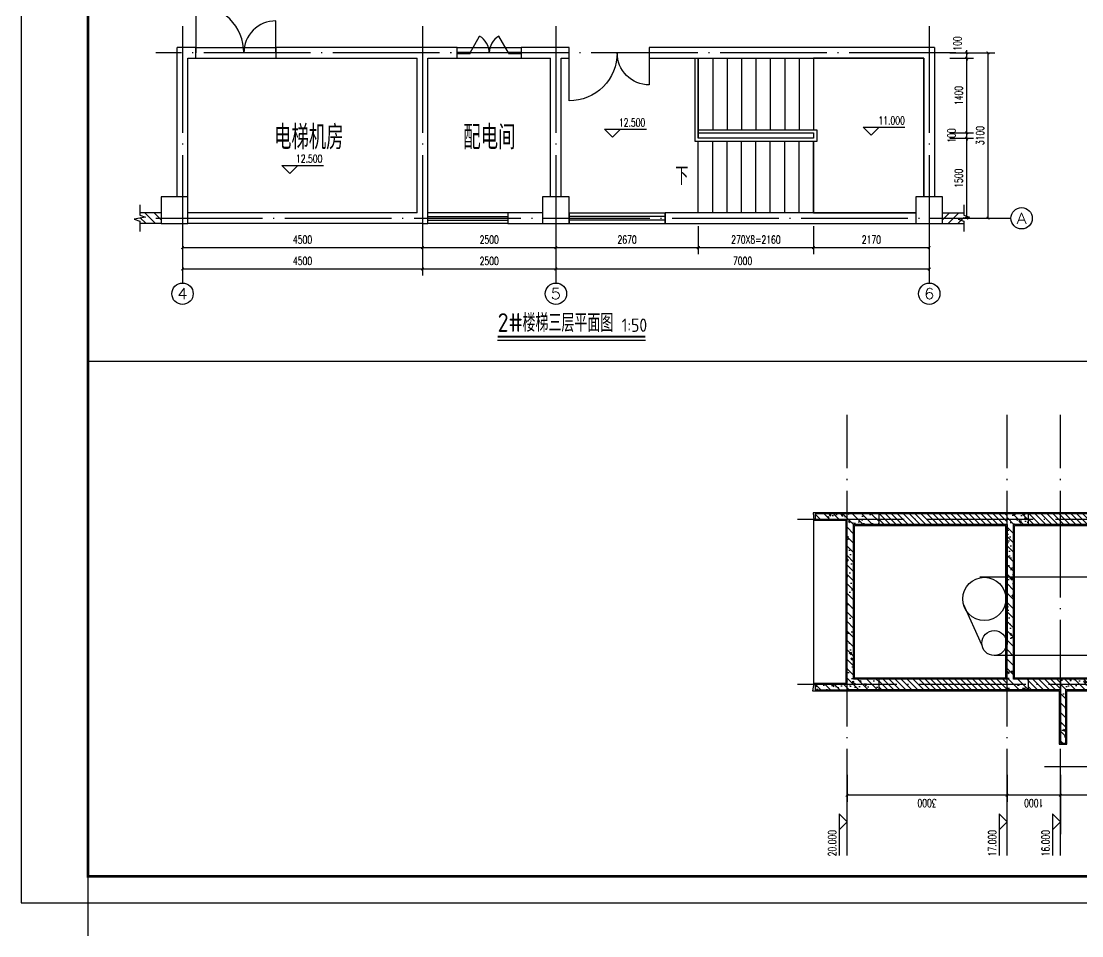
# Model space of a CAD drawing. Extents: x -4747 to 1060961, y -766984 to 396631.
# Drawn here: x 421921 to 441804, y -417530 to -400385 of the extents above; entities that cross this region are included whole.
import ezdxf
from ezdxf.enums import TextEntityAlignment as Align

# ---------------------------------------------------------------- set-up
doc = ezdxf.new("R2010")
doc.units = 0
doc.header["$LTSCALE"] = 1000
doc.header["$MEASUREMENT"] = 0
doc.linetypes.add('DOTE', pattern=[2.42, 2, -0.2, 0.02, -0.2])
doc.layers.get('0').update_dxf_attribs({"linetype": 'CONTINUOUS'})
doc.layers.get('DEFPOINTS').update_dxf_attribs({"linetype": 'CONTINUOUS'})
for name, color, linetype in [('AXIS', 3, 'CONTINUOUS'), ('AXIS_TEXT', 7, 'CONTINUOUS'), ('COLUMN', 9, 'CONTINUOUS'), ('DIM_ELEV', 3, 'CONTINUOUS'), ('DIM_SYMB', 3, 'CONTINUOUS'), ('DOTE', 1, 'DOTE'), ('PUB_DIM', 3, 'CONTINUOUS'), ('PUB_HATCH', 8, 'CONTINUOUS'), ('PUB_TEXT', 7, 'CONTINUOUS'), ('PUB_TITLE', 4, 'CONTINUOUS'), ('STAIR', 2, 'CONTINUOUS'), ('WALL', 6, 'CONTINUOUS'), ('WINDOW', 4, 'CONTINUOUS'), ('剖面填充', 147, 'CONTINUOUS'), ('详图线条', 9, 'CONTINUOUS')]:
    doc.layers.add(name, color=color, linetype=linetype)
doc.styles.add('_TCH_AXIS', font='COMPLEX', dxfattribs={"bigfont": 'GBCBIG'})
doc.styles.add('_TCH_DIM', font='SIMPLEX', dxfattribs={"bigfont": 'GBCBIG'})
doc.styles.add('DIM_FONT', font='SIMPLEX', dxfattribs={"width": 0.7, "bigfont": 'GBCBIG'})
doc.styles.get("Standard").update_dxf_attribs({"font": 'gbenor.shx', "bigfont": 'gbcbig.shx'})
doc.dimstyles.new('DIMN50', dxfattribs={"dimscale": 0.5, "dimtxt": 300, "dimasz": 100, "dimexe": 250, "dimexo": 300, "dimgap": 150, "dimtad": 1, "dimdec": 0, "dimzin": 0, "dimtxsty": 'DIM_FONT', "dimblk": 'ARCHTICK', "dimcen": 0.09, "dimclrt": 7, "dimazin": 3, "dimtfac": 1, "dimtdec": 0, "dimtix": 1, "dimtmove": 0, "dimatfit": 3, "dimtolj": 1, "dimtzin": 0})
pattern_1 = [(45, (-631418.5, 630991.78), (-88.388348, 88.388348), []), (50, (-631418.5, 630991.78), (358.63009, -31.37607), [37.5, -412.5]), (355, (-631418.5, 630991.78), (-69.37567, 376.09607), [30, -330]), (100.4514, (-631388.6, 630989.16), (289.25469, 344.71977), [31.8701, -350.57106]), (46.1842, (-631418.5, 631091.8), (533.62052, -82.7595), [56.25, -618.75]), (96.6356, (-631374.03, 631084.9), (467.33135, 487.05894), [47.80514, -525.8565]), (351.1842, (-631418.5, 631091.8), (467.33097, 487.0593), [45, -495]), (21, (-631368.5, 631066.78), (298.45353, -201.30945), [37.5, -412.5]), (326, (-631368.5, 631066.78), (121.65767, 362.57502), [30, -330]), (71.4514, (-631343.63, 631050), (420.11131, 161.26525), [31.8701, -350.57106]), (37.5, (-631418.5, 630991.78), (6.079928, 166.446927), [0, -326, 0, -335, 0, -331.25]), (7.5, (-631418.5, 630991.78), (131.53477, 197.205856), [0, -191, 0, -318.5, 0, -126.25]), (327.5, (-631530, 630991.78), (266.911218, -11.277436), [0, -125, 0, -390, 0, -517.5]), (317.5, (-631580, 630991.78), (291.593085, 50.05249), [0, -162.5, 0, -259, 0, -367.5])]
pattern_2 = [(45, (-631418.5, 630991.78), (-56.126601, 56.126601), [])]

# ---------------------------------------------------------------- blocks, each defined once
blk = doc.blocks.new('_ARCHTICK')
at = {"color": 0, "linetype": 'BYBLOCK', "const_width": 0.4}
blk.add_lwpolyline([(-0.5, -0.5), (0.5, 0.5)], dxfattribs=at)
blk = doc.blocks.new('*D1646')
at = {"layer": 'DEFPOINTS', "color": 0}
for p in [(1149, 19976), (1676, 19976), (1676, 16476)]:
    blk.add_point(p, dxfattribs=at)
at = {"layer": 'PUB_DIM', "color": 0}
for p, q in [((1526, 19976), (1024, 19976)), ((1149, 16476), (1149, 19976)), ((1526, 16476), (1024, 16476))]:
    blk.add_line(p, q, dxfattribs=at)
at = {"layer": 'PUB_DIM', "color": 0, "xscale": 50, "yscale": 50, "zscale": 50}
for p, rotation in [((1149, 19976), 90), ((1149, 16476), 270)]:
    blk.add_blockref('_ARCHTICK', p, dxfattribs=dict(at, rotation=rotation))
at = {"layer": 'PUB_DIM', "color": 7, "insert": (999, 18226), "char_height": 150, "attachment_point": 5, "rotation": 90, "style": 'DIM_FONT'}
blk.add_mtext('\\A1;3500', dxfattribs=at)
blk = doc.blocks.new('*D1647')
at = {"layer": 'DEFPOINTS', "color": 0}
for p in [(1149, 20976), (1676, 20976), (1676, 19976)]:
    blk.add_point(p, dxfattribs=at)
at = {"layer": 'PUB_DIM', "color": 0}
for p, q in [((1526, 20976), (1024, 20976)), ((1149, 19976), (1149, 20976)), ((1526, 19976), (1024, 19976))]:
    blk.add_line(p, q, dxfattribs=at)
at = {"layer": 'PUB_DIM', "color": 0, "xscale": 50, "yscale": 50, "zscale": 50}
for p, rotation in [((1149, 20976), 90), ((1149, 19976), 270)]:
    blk.add_blockref('_ARCHTICK', p, dxfattribs=dict(at, rotation=rotation))
at = {"layer": 'PUB_DIM', "color": 7, "insert": (999, 20476), "char_height": 150, "attachment_point": 5, "rotation": 90, "style": 'DIM_FONT'}
blk.add_mtext('\\A1;1000', dxfattribs=at)
blk = doc.blocks.new('*D1648')
at = {"layer": 'DEFPOINTS', "color": 0}
for p in [(1149, 23976), (1676, 23976), (1676, 20976)]:
    blk.add_point(p, dxfattribs=at)
at = {"layer": 'PUB_DIM', "color": 0}
for p, q in [((1526, 23976), (1024, 23976)), ((1149, 20976), (1149, 23976)), ((1526, 20976), (1024, 20976))]:
    blk.add_line(p, q, dxfattribs=at)
at = {"layer": 'PUB_DIM', "color": 0, "xscale": 50, "yscale": 50, "zscale": 50}
for p, rotation in [((1149, 23976), 90), ((1149, 20976), 270)]:
    blk.add_blockref('_ARCHTICK', p, dxfattribs=dict(at, rotation=rotation))
at = {"layer": 'PUB_DIM', "color": 7, "insert": (999, 22476), "char_height": 150, "attachment_point": 5, "rotation": 90, "style": 'DIM_FONT'}
blk.add_mtext('\\A1;3000', dxfattribs=at)
blk = doc.blocks.new('*D484')
at = {"layer": 'DEFPOINTS', "color": 0}
for p in [(439183, -400979), (439647, -400979), (439183, -401079)]:
    blk.add_point(p, dxfattribs=at)
at = {"layer": 'PUB_DIM', "color": 0}
for p, q in [((439333, -400979), (439772, -400979)), ((439647, -400979), (439647, -400929)), ((439647, -401079), (439647, -400979)), ((439333, -401079), (439772, -401079)), ((439647, -401079), (439647, -401129))]:
    blk.add_line(p, q, dxfattribs=at)
at = {"layer": 'PUB_DIM', "color": 0, "xscale": 50, "yscale": 50, "zscale": 50}
for p, rotation in [((439647, -400979), 270), ((439647, -401079), 90)]:
    blk.add_blockref('_ARCHTICK', p, dxfattribs=dict(at, rotation=rotation))
at = {"layer": 'PUB_DIM', "color": 7, "insert": (439474, -400804), "char_height": 150, "attachment_point": 5, "rotation": 90, "style": 'DIM_FONT'}
blk.add_mtext('\\A1;100', dxfattribs=at)
blk = doc.blocks.new('*D485')
at = {"layer": 'DEFPOINTS', "color": 0}
for p in [(439183, -401079), (439647, -401079), (439183, -402479)]:
    blk.add_point(p, dxfattribs=at)
at = {"layer": 'PUB_DIM', "color": 0}
for p, q in [((439333, -401079), (439772, -401079)), ((439647, -402479), (439647, -401079)), ((439333, -402479), (439772, -402479))]:
    blk.add_line(p, q, dxfattribs=at)
at = {"layer": 'PUB_DIM', "color": 0, "xscale": 50, "yscale": 50, "zscale": 50}
for p, rotation in [((439647, -401079), 90), ((439647, -402479), 270)]:
    blk.add_blockref('_ARCHTICK', p, dxfattribs=dict(at, rotation=rotation))
at = {"layer": 'PUB_DIM', "color": 7, "insert": (439497, -401779), "char_height": 150, "attachment_point": 5, "rotation": 90, "style": 'DIM_FONT'}
blk.add_mtext('\\A1;1400', dxfattribs=at)
blk = doc.blocks.new('*D486')
at = {"layer": 'DEFPOINTS', "color": 0}
for p in [(439183, -402479), (439183, -402579), (439647, -402479)]:
    blk.add_point(p, dxfattribs=at)
at = {"layer": 'PUB_DIM', "color": 0}
for p, q in [((439647, -402479), (439647, -402429)), ((439333, -402479), (439772, -402479)), ((439333, -402579), (439772, -402579)), ((439647, -402579), (439647, -402479)), ((439647, -402579), (439647, -402629))]:
    blk.add_line(p, q, dxfattribs=at)
at = {"layer": 'PUB_DIM', "color": 0, "xscale": 50, "yscale": 50, "zscale": 50}
for p, rotation in [((439647, -402479), 270), ((439647, -402579), 90)]:
    blk.add_blockref('_ARCHTICK', p, dxfattribs=dict(at, rotation=rotation))
at = {"layer": 'PUB_DIM', "color": 7, "insert": (439363, -402529), "char_height": 150, "attachment_point": 5, "rotation": 90, "style": 'DIM_FONT'}
blk.add_mtext('\\A1;100', dxfattribs=at)
blk = doc.blocks.new('*D487')
at = {"layer": 'DEFPOINTS', "color": 0}
for p in [(439183, -402579), (439647, -402579), (439183, -404079)]:
    blk.add_point(p, dxfattribs=at)
at = {"layer": 'PUB_DIM', "color": 0}
for p, q in [((439333, -402579), (439772, -402579)), ((439647, -404079), (439647, -402579)), ((439333, -404079), (439772, -404079))]:
    blk.add_line(p, q, dxfattribs=at)
at = {"layer": 'PUB_DIM', "color": 0, "xscale": 50, "yscale": 50, "zscale": 50}
for p, rotation in [((439647, -402579), 90), ((439647, -404079), 270)]:
    blk.add_blockref('_ARCHTICK', p, dxfattribs=dict(at, rotation=rotation))
at = {"layer": 'PUB_DIM', "color": 7, "insert": (439497, -403329), "char_height": 150, "attachment_point": 5, "rotation": 90, "style": 'DIM_FONT'}
blk.add_mtext('\\A1;1500', dxfattribs=at)
blk = doc.blocks.new('*D488')
at = {"layer": 'DEFPOINTS', "color": 0}
for p in [(439183, -400979), (440047, -400979), (439183, -404079)]:
    blk.add_point(p, dxfattribs=at)
at = {"layer": 'PUB_DIM', "color": 0}
for p, q in [((439333, -400979), (440172, -400979)), ((440047, -404079), (440047, -400979)), ((439333, -404079), (440172, -404079))]:
    blk.add_line(p, q, dxfattribs=at)
at = {"layer": 'PUB_DIM', "color": 0, "xscale": 50, "yscale": 50, "zscale": 50}
for p, rotation in [((440047, -400979), 90), ((440047, -404079), 270)]:
    blk.add_blockref('_ARCHTICK', p, dxfattribs=dict(at, rotation=rotation))
at = {"layer": 'PUB_DIM', "color": 7, "insert": (439897, -402529), "char_height": 150, "attachment_point": 5, "rotation": 90, "style": 'DIM_FONT'}
blk.add_mtext('\\A1;3100', dxfattribs=at)
blk = doc.blocks.new('*D489')
at = {"layer": 'DEFPOINTS', "color": 0}
for p in [(424945, -404479), (429445, -404479), (429445, -405030)]:
    blk.add_point(p, dxfattribs=at)
at = {"layer": 'PUB_DIM', "color": 0}
for p, q in [((424945, -404629), (424945, -405155)), ((429445, -404629), (429445, -405155)), ((424945, -405030), (429445, -405030))]:
    blk.add_line(p, q, dxfattribs=at)
at = {"layer": 'PUB_DIM', "color": 0, "xscale": 50, "yscale": 50, "zscale": 50, "rotation": 180}
blk.add_blockref('_ARCHTICK', (424945, -405030), dxfattribs=at)
at = {"layer": 'PUB_DIM', "color": 0, "xscale": 50, "yscale": 50, "zscale": 50}
blk.add_blockref('_ARCHTICK', (429445, -405030), dxfattribs=at)
at = {"layer": 'PUB_DIM', "color": 7, "insert": (427195, -404880), "char_height": 150, "attachment_point": 5, "style": 'DIM_FONT'}
blk.add_mtext('\\A1;4500', dxfattribs=at)
blk = doc.blocks.new('*D490')
at = {"layer": 'DEFPOINTS', "color": 0}
for p in [(429445, -404479), (431945, -404479), (431945, -405030)]:
    blk.add_point(p, dxfattribs=at)
at = {"layer": 'PUB_DIM', "color": 0}
for p, q in [((429445, -404629), (429445, -405155)), ((431945, -404629), (431945, -405155)), ((429445, -405030), (431945, -405030))]:
    blk.add_line(p, q, dxfattribs=at)
at = {"layer": 'PUB_DIM', "color": 0, "xscale": 50, "yscale": 50, "zscale": 50, "rotation": 180}
blk.add_blockref('_ARCHTICK', (429445, -405030), dxfattribs=at)
at = {"layer": 'PUB_DIM', "color": 0, "xscale": 50, "yscale": 50, "zscale": 50}
blk.add_blockref('_ARCHTICK', (431945, -405030), dxfattribs=at)
at = {"layer": 'PUB_DIM', "color": 7, "insert": (430695, -404880), "char_height": 150, "attachment_point": 5, "style": 'DIM_FONT'}
blk.add_mtext('\\A1;2500', dxfattribs=at)
blk = doc.blocks.new('*D491')
at = {"layer": 'DEFPOINTS', "color": 0}
for p in [(431945, -404479), (438945, -404479), (438945, -405030)]:
    blk.add_point(p, dxfattribs=at)
at = {"layer": 'PUB_DIM', "color": 0}
for p, q in [((431945, -404629), (431945, -405155)), ((438945, -404629), (438945, -405155)), ((431945, -405030), (438945, -405030))]:
    blk.add_line(p, q, dxfattribs=at)
at = {"layer": 'PUB_DIM', "color": 0, "xscale": 50, "yscale": 50, "zscale": 50, "rotation": 180}
blk.add_blockref('_ARCHTICK', (431945, -405030), dxfattribs=at)
at = {"layer": 'PUB_DIM', "color": 0, "xscale": 50, "yscale": 50, "zscale": 50}
blk.add_blockref('_ARCHTICK', (438945, -405030), dxfattribs=at)
at = {"layer": 'PUB_DIM', "color": 7, "insert": (435445, -404880), "char_height": 150, "attachment_point": 5, "style": 'DIM_FONT'}
blk.add_mtext('\\A1;7000', dxfattribs=at)
blk = doc.blocks.new('*D492')
at = {"layer": 'DEFPOINTS', "color": 0}
for p in [(424945, -404079), (429445, -404079), (429445, -404630)]:
    blk.add_point(p, dxfattribs=at)
at = {"layer": 'PUB_DIM', "color": 0}
for p, q in [((424945, -404229), (424945, -404755)), ((429445, -404229), (429445, -404755)), ((424945, -404630), (429445, -404630))]:
    blk.add_line(p, q, dxfattribs=at)
at = {"layer": 'PUB_DIM', "color": 0, "xscale": 50, "yscale": 50, "zscale": 50, "rotation": 180}
blk.add_blockref('_ARCHTICK', (424945, -404630), dxfattribs=at)
at = {"layer": 'PUB_DIM', "color": 0, "xscale": 50, "yscale": 50, "zscale": 50}
blk.add_blockref('_ARCHTICK', (429445, -404630), dxfattribs=at)
at = {"layer": 'PUB_DIM', "color": 7, "insert": (427195, -404480), "char_height": 150, "attachment_point": 5, "style": 'DIM_FONT'}
blk.add_mtext('\\A1;4500', dxfattribs=at)
blk = doc.blocks.new('*D493')
at = {"layer": 'DEFPOINTS', "color": 0}
for p in [(429445, -404079), (431945, -404079), (431945, -404630)]:
    blk.add_point(p, dxfattribs=at)
at = {"layer": 'PUB_DIM', "color": 0}
for p, q in [((429445, -404229), (429445, -404755)), ((431945, -404229), (431945, -404755)), ((429445, -404630), (431945, -404630))]:
    blk.add_line(p, q, dxfattribs=at)
at = {"layer": 'PUB_DIM', "color": 0, "xscale": 50, "yscale": 50, "zscale": 50, "rotation": 180}
blk.add_blockref('_ARCHTICK', (429445, -404630), dxfattribs=at)
at = {"layer": 'PUB_DIM', "color": 0, "xscale": 50, "yscale": 50, "zscale": 50}
blk.add_blockref('_ARCHTICK', (431945, -404630), dxfattribs=at)
at = {"layer": 'PUB_DIM', "color": 7, "insert": (430695, -404480), "char_height": 150, "attachment_point": 5, "style": 'DIM_FONT'}
blk.add_mtext('\\A1;2500', dxfattribs=at)
blk = doc.blocks.new('*D494')
at = {"layer": 'DEFPOINTS', "color": 0}
for p in [(431945, -404079), (434615, -404079), (434615, -404630)]:
    blk.add_point(p, dxfattribs=at)
at = {"layer": 'PUB_DIM', "color": 0}
for p, q in [((431945, -404229), (431945, -404755)), ((434615, -404229), (434615, -404755)), ((431945, -404630), (434615, -404630))]:
    blk.add_line(p, q, dxfattribs=at)
at = {"layer": 'PUB_DIM', "color": 0, "xscale": 50, "yscale": 50, "zscale": 50, "rotation": 180}
blk.add_blockref('_ARCHTICK', (431945, -404630), dxfattribs=at)
at = {"layer": 'PUB_DIM', "color": 0, "xscale": 50, "yscale": 50, "zscale": 50}
blk.add_blockref('_ARCHTICK', (434615, -404630), dxfattribs=at)
at = {"layer": 'PUB_DIM', "color": 7, "insert": (433280, -404480), "char_height": 150, "attachment_point": 5, "style": 'DIM_FONT'}
blk.add_mtext('\\A1;2670', dxfattribs=at)
blk = doc.blocks.new('*D495')
at = {"layer": 'DEFPOINTS', "color": 0}
for p in [(434615, -404079), (436775, -404079), (436775, -404630)]:
    blk.add_point(p, dxfattribs=at)
at = {"layer": 'PUB_DIM', "color": 0}
for p, q in [((434615, -404229), (434615, -404755)), ((436775, -404229), (436775, -404755)), ((434615, -404630), (436775, -404630))]:
    blk.add_line(p, q, dxfattribs=at)
at = {"layer": 'PUB_DIM', "color": 0, "xscale": 50, "yscale": 50, "zscale": 50, "rotation": 180}
blk.add_blockref('_ARCHTICK', (434615, -404630), dxfattribs=at)
at = {"layer": 'PUB_DIM', "color": 0, "xscale": 50, "yscale": 50, "zscale": 50}
blk.add_blockref('_ARCHTICK', (436775, -404630), dxfattribs=at)
at = {"layer": 'PUB_DIM', "color": 7, "insert": (435695, -404480), "char_height": 150, "attachment_point": 5, "style": 'DIM_FONT'}
blk.add_mtext('\\A1;270X8=2160', dxfattribs=at)
blk = doc.blocks.new('*D496')
at = {"layer": 'DEFPOINTS', "color": 0}
for p in [(436775, -404079), (438945, -404079), (438945, -404630)]:
    blk.add_point(p, dxfattribs=at)
at = {"layer": 'PUB_DIM', "color": 0}
for p, q in [((436775, -404229), (436775, -404755)), ((438945, -404229), (438945, -404755)), ((436775, -404630), (438945, -404630))]:
    blk.add_line(p, q, dxfattribs=at)
at = {"layer": 'PUB_DIM', "color": 0, "xscale": 50, "yscale": 50, "zscale": 50, "rotation": 180}
blk.add_blockref('_ARCHTICK', (436775, -404630), dxfattribs=at)
at = {"layer": 'PUB_DIM', "color": 0, "xscale": 50, "yscale": 50, "zscale": 50}
blk.add_blockref('_ARCHTICK', (438945, -404630), dxfattribs=at)
at = {"layer": 'PUB_DIM', "color": 7, "insert": (437860, -404480), "char_height": 150, "attachment_point": 5, "style": 'DIM_FONT'}
blk.add_mtext('\\A1;2170', dxfattribs=at)
blk = doc.blocks.new('$WINLIB2D$00000001')
at = {"color": 0}
for points in [[(-0.5, 0.5), (-0.5, -0.5)], [(-0.5, 0.5), (0.5, 0.5)], [(0.5, -0.5), (0.5, 0.5)], [(0.5, 0.167), (-0.5, 0.167)], [(0.5, -0.167), (-0.5, -0.167)], [(-0.5, -0.5), (0.5, -0.5)]]:
    blk.add_lwpolyline(points, dxfattribs=at)
blk = doc.blocks.new('$DORLIB2D$00000018')
for p, q in [((-0.299, 0.002), (-0.15, 0.26)), ((0.299, 0.002), (0.15, 0.26)), ((-0.5, 0.011), (-0.299, 0.011)), ((-0.299, 0.011), (-0.299, -0.011)), ((0.299, 0.011), (0.5, 0.011)), ((0.299, 0.011), (0.299, -0.011)), ((-0.5, -0.011), (-0.299, -0.011)), ((0.299, -0.011), (0.5, -0.011))]:
    blk.add_line(p, q)
for centre, start, end in [((-0.3, 0), 0, 60), ((0.3, 0), 120, 180)]:
    blk.add_arc(centre, 0.3, start, end)
blk = doc.blocks.new('A$C12296CA2')
at = {"layer": '剖面填充'}
h = blk.add_hatch(dxfattribs=at)
h.set_pattern_fill('钢筋混凝土', color=256, scale=50, style=0)
h.set_pattern_definition(pattern_1)
h.paths.add_polyline_path([(6420.7, 23976.3), (6420.7, 24576.3), (6320.7, 24576.3), (6320.7, 23976.3), (3220.7, 23976.3), (3220.7, 24576.3), (3120.7, 24576.3), (3120.7, 23976.3), (3120.7, 23376.3), (3320.7, 23376.3), (3320.7, 23856.3), (6220.7, 23856.3), (6220.7, 23376.3), (6420.7, 23376.3)])
h = blk.add_hatch(dxfattribs=at)
h.set_pattern_fill('ANSI31', color=256, scale=50, style=0)
h.set_pattern_definition(pattern_2)
h.paths.add_polyline_path([(6420.7, 23376.3), (6220.7, 23376.3), (6220.7, 20976.3), (6420.7, 20976.3)])
h.paths.add_polyline_path([(3320.7, 23376.3), (3120.7, 23376.3), (3120.7, 20976.3), (3320.7, 20976.3)])
h = blk.add_hatch(dxfattribs=at)
h.set_pattern_fill('钢筋混凝土', color=256, scale=50, style=0)
h.set_pattern_definition(pattern_1)
h.paths.add_polyline_path([(6420.7, 20976.3), (5231.3, 20976.3), (5231.3, 20856.3), (6220.7, 20856.3), (6220.7, 20576.3), (6420.7, 20576.3)])
h.paths.add_polyline_path([(5231.3, 20976.3), (3765.6, 20976.3), (3765.6, 20856.3), (5231.3, 20856.3)])
h.paths.add_polyline_path([(3320.7, 20856.3), (3765.6, 20856.3), (3765.6, 20976.3), (3120.7, 20976.3), (3120.7, 20576.3), (3320.7, 20576.3)])
h = blk.add_hatch(dxfattribs=at)
h.set_pattern_fill('ANSI31', color=256, scale=50, style=0)
h.set_pattern_definition(pattern_2)
h.paths.add_polyline_path([(6420.7, 20576.3), (6220.7, 20576.3), (6220.7, 16476.3), (6420.7, 16476.3)])
h.paths.add_polyline_path([(3320.7, 20576.3), (3120.7, 20576.3), (3120.7, 19976.3), (3320.7, 19976.3)])
h.paths.add_polyline_path([(3320.7, 15876.3), (3120.7, 15876.3), (3120.7, 12926.3), (3320.7, 12926.3)])
h = blk.add_hatch(dxfattribs=at)
h.set_pattern_fill('钢筋混凝土', color=256, scale=50, style=0)
h.set_pattern_definition(pattern_1)
h.paths.add_polyline_path([(3320.7, 19976.3), (2120.7, 19976.3), (2120.7, 19876.3), (3120.7, 19876.3), (3120.7, 19226.3), (3320.7, 19226.3)])
for p, q in [((3966.3, 21449.5), (4729.5, 21794.6)), ((5231.3, 9032.3), (5231.3, 21487.3)), ((3765.6, 13588.3), (3765.6, 21216.7))]:
    blk.add_line(p, q)
for centre, radius in [((4826.3, 21401.3), 405), ((3998.5, 21216.7), 232.8)]:
    blk.add_circle(centre, radius)
at = {"layer": 'DIM_ELEV'}
for p, q in [((797.5, 24126.3), (15, 24126.3)), ((647.5, 23976.3), (497.5, 24126.3)), ((647.5, 23976.3), (797.5, 24126.3)), ((797.5, 21126.3), (15, 21126.3)), ((647.5, 20976.3), (497.5, 21126.3)), ((647.5, 20976.3), (797.5, 21126.3)), ((797.5, 20126.3), (15, 20126.3)), ((647.5, 19976.3), (497.5, 20126.3)), ((647.5, 19976.3), (797.5, 20126.3))]:
    blk.add_line(p, q, dxfattribs=at)
blk.add_lwpolyline([(1148.9, 19976.3), (417.1, 19976.3)], dxfattribs=at)
at = {"layer": 'DIM_SYMB'}
blk.add_lwpolyline([(1675.9, 2076.3), (1675.9, 11120.1), (1570.9, 11158.3), (1780.9, 11195.3), (1675.9, 11232.6), (1675.9, 20276.3)], dxfattribs=at)
at = {"layer": 'DOTE'}
for p, q in [((3220.7, 1261.6), (3220.7, 24906.1)), ((6320.7, 24906.1), (6320.7, 1261.6))]:
    blk.add_line(p, q, dxfattribs=at)
for points in [[(15, 23976.3), (8277.5, 23976.3)], [(15, 20976.3), (8277.5, 20976.3)], [(15, 19976.3), (8277.5, 19976.3)]]:
    blk.add_lwpolyline(points, dxfattribs=at)
at = {"layer": 'WALL'}
for points in [[(3220.7, 23976.3), (3220.7, 24576.3), (3120.7, 24576.3), (3120.7, 23976.3)], [(6420.7, 23976.3), (6420.7, 24576.3), (6320.7, 24576.3), (6320.7, 23976.3)], [(3120.7, 19976.3), (3120.7, 23976.3)], [(3220.7, 23976.3), (6320.7, 23976.3)], [(6420.7, 7776.3), (6420.7, 23976.3)], [(3320.7, 20976.3), (3320.7, 23856.3)], [(3320.7, 23856.3), (6220.7, 23856.3)], [(6220.7, 20976.3), (6220.7, 23856.3)], [(3120.7, 23376.3), (3320.7, 23376.3)], [(6220.7, 23376.3), (6420.7, 23376.3)], [(3120.7, 20976.3), (6420.7, 20976.3)], [(6220.7, 20976.3), (3971.2, 20976.3)], [(3320.7, 19226.3), (3320.7, 20856.3)], [(3320.7, 20856.3), (6220.7, 20856.3)], [(6220.7, 16476.3), (6220.7, 20856.3)], [(3120.7, 20576.3), (3320.7, 20576.3)], [(6220.7, 20576.3), (6420.7, 20576.3)], [(3320.7, 19976.3), (2120.7, 19976.3), (2120.7, 19876.3), (3120.7, 19876.3)], [(3120.7, 19226.3), (3120.7, 19876.3)]]:
    blk.add_lwpolyline(points, dxfattribs=at)
at = {"layer": '详图线条'}
for points in [[(6200.7, 16496.3), (6200.7, 7156.3), (6440.7, 7156.3), (6440.7, 7656.3), (7440.7, 7656.3), (7440.7, 7796.3), (6440.7, 7796.3), (6440.7, 24612.7), (6300.7, 24596.3), (6300.7, 23996.3), (3240.7, 23996.3), (3240.7, 24596.3), (3100.7, 24620.4), (3100.7, 23996.3), (3100.7, 23996.3), (3100.7, 23856.3), (3100.7, 23856.3), (3100.7, 19996.3)], [(3240.7, 24596.3), (6300.7, 24596.3)], [(3340.7, 20996.3), (3340.7, 23836.3), (6200.7, 23836.3), (6200.7, 20996.3)], [(3340.7, 20996.3), (6200.7, 20996.3)], [(3100.7, 19856.3), (3100.7, 19206.3), (3340.7, 19206.3), (3340.7, 20836.3)], [(3340.7, 20836.3), (6200.7, 20836.3)], [(6200.7, 20836.3), (6200.7, 16496.3)], [(3100.7, 19996.3), (2100.7, 19996.3), (2100.7, 19856.3), (3100.7, 19856.3)]]:
    blk.add_lwpolyline(points, dxfattribs=at)
at = {"layer": 'PUB_TEXT', "style": '_TCH_DIM', "width": 0.705882}
for s, p in [('20.000', (0, 24178.8)), ('17.000', (0, 21178.8)), ('16.000', (0, 20178.8))]:
    blk.add_text(s, height=148.75, dxfattribs=at).set_placement(p)
at = {"layer": 'PUB_DIM'}
for p1, p2, picture, middle in [((1675.9, 20976.3), (1675.9, 23976.3), '*D1648', (998.9, 22476.3)), ((1675.9, 19976.3), (1675.9, 20976.3), '*D1647', (998.9, 20476.3)), ((1675.9, 16476.3), (1675.9, 19976.3), '*D1646', (998.9, 18226.3))]:
    dim = blk.add_aligned_dim(p1=p1, p2=p2, distance=527.1, dimstyle='DIMN50', dxfattribs=at)
    dim.commit()
    dim.dimension.update_dxf_attribs({"geometry": picture, "text_midpoint": middle})

msp = doc.modelspace()

# ---------------------------------------------------------------- linework, layer by layer
at = {"layer": 'AXIS'}
for p, q in [((424944.8, -404178.8), (424944.8, -405293.6)), ((431944.8, -404178.8), (431944.8, -405293.6)), ((438944.8, -404178.8), (438944.8, -405293.6)), ((439444.8, -404078.8), (440476.5, -404078.8))]:
    msp.add_line(p, q, dxfattribs=at)
for centre in [(440676.5, -404078.8), (424944.8, -405493.6), (431944.8, -405493.6), (438944.8, -405493.6)]:
    msp.add_circle(centre, 200, dxfattribs=at)
at = {"layer": 'COLUMN'}
for p, q in [((424544.8, -403678.8), (424544.8, -404178.8)), ((425044.8, -403678.8), (424544.8, -403678.8)), ((425044.8, -404178.8), (425044.8, -403678.8)), ((431694.8, -403678.8), (431694.8, -404178.8)), ((432194.8, -403678.8), (431694.8, -403678.8)), ((432194.8, -404178.8), (432194.8, -403678.8)), ((438694.8, -403678.8), (438694.8, -404178.8)), ((439194.8, -403678.8), (438694.8, -403678.8)), ((439194.8, -404178.8), (439194.8, -403678.8)), ((424544.8, -404178.8), (425044.8, -404178.8)), ((431694.8, -404178.8), (432194.8, -404178.8)), ((438694.8, -404178.8), (439194.8, -404178.8))]:
    msp.add_line(p, q, dxfattribs=at)
at = {"layer": 'DIM_ELEV'}
for p, q in [((433008.1, -402561.8), (432858.1, -402411.8)), ((432858.1, -402411.8), (433640.6, -402411.8)), ((433008.1, -402561.8), (433158.1, -402411.8)), ((437855.3, -402523.1), (437705.3, -402373.1)), ((437705.3, -402373.1), (438487.8, -402373.1)), ((437855.3, -402523.1), (438005.3, -402373.1)), ((426954.8, -403239.2), (426804.8, -403089.2)), ((426804.8, -403089.2), (427587.3, -403089.2)), ((426954.8, -403239.2), (427104.8, -403089.2))]:
    msp.add_line(p, q, dxfattribs=at)
at = {"layer": 'DIM_SYMB'}
msp.add_lwpolyline([(434479.8, -403278.8, 0, 0, 0), (437809.8, -403278.8, 0, 0, 0), (437809.8, -401778.8, 0, 0, 0), (435049.8, -401778.8, 80, 0, 0), (434749.8, -401778.8, 0, 0, 0)], format="xyseb", dxfattribs=at)
for points in [[(424144.8, -403828.8), (424144.8, -404022.5), (424249.8, -404060.8), (424039.8, -404097.8), (424144.8, -404135), (424144.8, -404328.8)], [(439594.8, -403828.8), (439594.8, -404022.5), (439699.8, -404060.8), (439489.8, -404097.8), (439594.8, -404135), (439594.8, -404328.8)], [(430852.7, -406367), (433624.8, -406367)]]:
    msp.add_lwpolyline(points, dxfattribs=at)
at = {"layer": 'DIM_SYMB', "const_width": 35}
msp.add_lwpolyline([(430852.7, -406297), (433624.8, -406297)], dxfattribs=at)
at = {"layer": 'DOTE'}
for p, q in [((424944.8, -400478.8), (424944.8, -404578.8)), ((429444.8, -400478.8), (429444.8, -404578.8)), ((431944.8, -400478.8), (431944.8, -404578.8)), ((438944.8, -400478.8), (438944.8, -404578.8)), ((439444.8, -400978.8), (424444.8, -400978.8)), ((424444.8, -404078.8), (439444.8, -404078.8))]:
    msp.add_line(p, q, dxfattribs=at)
at = {"layer": 'PUB_HATCH'}
for p, q in [((424237.9, -403978.8), (424437.9, -404178.8)), ((424414.6, -403978.8), (424544.8, -404108.9)), ((439324.9, -403978.8), (439194.8, -404108.9)), ((439501.7, -403978.8), (439301.7, -404178.8)), ((424144.8, -404062.5), (424261.1, -404178.8)), ((439594.8, -404062.5), (439478.5, -404178.8))]:
    msp.add_line(p, q, dxfattribs=at)
at = {"layer": 'PUB_TITLE'}
msp.add_lwpolyline([(421920.8, -416914.3), (481370.8, -416914.3), (481370.8, -374864.3), (421920.8, -374864.3)], close=True, dxfattribs=at)
at = {"layer": 'PUB_TITLE', "const_width": 50}
msp.add_lwpolyline([(423170.8, -416414.3), (480870.8, -416414.3), (480870.8, -375364.3), (423170.8, -375364.3)], close=True, dxfattribs=at)
at = {"layer": 'STAIR'}
for p, q in [((434554.8, -402638.8), (434554.8, -401078.8)), ((434554.8, -401078.8), (434614.8, -401078.8)), ((434614.8, -401078.8), (436774.8, -401078.8)), ((434614.8, -401078.8), (434614.8, -402418.8)), ((434614.8, -402578.8), (434614.8, -401078.8)), ((434884.8, -401078.8), (434884.8, -402418.8)), ((435154.8, -401078.8), (435154.8, -402418.8)), ((435424.8, -401078.8), (435424.8, -402418.8)), ((435694.8, -401078.8), (435694.8, -402418.8)), ((435964.8, -401078.8), (435964.8, -402418.8)), ((436234.8, -401078.8), (436234.8, -402418.8)), ((436504.8, -401078.8), (436504.8, -402418.8)), ((436774.8, -401078.8), (436774.8, -402418.8)), ((438844.8, -401078.8), (436774.8, -401078.8)), ((436774.8, -401078.8), (436774.8, -402418.8)), ((438844.8, -403678.8), (438844.8, -401078.8)), ((434614.8, -402418.8), (434614.8, -402478.8)), ((434614.8, -402418.8), (436834.8, -402418.8)), ((434614.8, -402418.8), (434614.8, -402478.8)), ((436834.8, -402418.8), (436834.8, -402638.8)), ((436834.8, -402638.8), (434554.8, -402638.8)), ((434614.8, -402478.8), (436774.8, -402478.8)), ((434614.8, -402478.8), (436774.8, -402478.8)), ((434614.8, -402478.8), (434614.8, -402578.8)), ((436774.8, -402578.8), (434614.8, -402578.8)), ((436774.8, -402578.8), (434614.8, -402578.8)), ((434614.8, -403978.8), (434614.8, -402638.8)), ((434884.8, -403978.8), (434884.8, -402638.8)), ((435154.8, -403978.8), (435154.8, -402638.8)), ((435424.8, -403978.8), (435424.8, -402638.8)), ((435694.8, -403978.8), (435694.8, -402638.8)), ((435964.8, -403978.8), (435964.8, -402638.8)), ((436234.8, -403978.8), (436234.8, -402638.8)), ((436504.8, -403978.8), (436504.8, -402638.8)), ((436774.8, -402478.8), (436774.8, -402578.8)), ((436774.8, -402478.8), (436774.8, -402578.8)), ((436774.8, -403978.8), (436774.8, -402638.8)), ((436774.8, -402638.8), (436774.8, -403978.8)), ((436774.8, -403978.8), (434614.8, -403978.8)), ((436774.8, -403978.8), (438694.8, -403978.8))]:
    msp.add_line(p, q, dxfattribs=at)
at = {"layer": 'WALL'}
for p, q in [((424844.8, -403678.8), (424844.8, -400878.8)), ((425194.8, -400878.8), (424844.8, -400878.8)), ((425194.8, -401078.8), (425194.8, -400878.8)), ((429445.6, -400878.8), (426694.8, -400878.8)), ((426694.8, -400878.8), (426694.8, -401078.8)), ((430094.8, -400878.8), (429444.8, -400878.8)), ((430094.8, -401078.8), (430094.8, -400878.8)), ((431944.8, -400878.8), (431294.8, -400878.8)), ((431294.8, -400878.8), (431294.8, -401078.8)), ((432194.8, -400878.8), (431944.8, -400878.8)), ((432194.8, -401078.8), (432194.8, -400878.8)), ((439044.8, -400878.8), (433694.8, -400878.8)), ((433694.8, -400878.8), (433694.8, -401078.8)), ((439044.8, -400878.8), (439044.8, -403678.8)), ((425044.8, -403678.8), (425044.8, -401078.8)), ((425044.8, -401078.8), (425194.8, -401078.8)), ((426694.8, -401078.8), (429344.8, -401078.8)), ((429344.8, -403978.8), (429344.8, -401078.8)), ((429544.8, -403978.8), (429544.8, -401078.8)), ((429544.8, -401078.8), (430094.8, -401078.8)), ((431294.8, -401078.8), (431844.8, -401078.8)), ((431844.8, -403678.8), (431844.8, -401078.8)), ((432044.8, -403678.8), (432044.8, -401078.8)), ((432044.8, -401078.8), (432194.8, -401078.8)), ((433694.8, -401078.8), (438844.8, -401078.8)), ((438844.8, -401078.8), (438844.8, -403678.8)), ((424544.8, -403978.8), (424144.8, -403978.8)), ((429344.8, -403978.8), (425044.8, -403978.8)), ((429544.8, -404178.8), (429544.8, -403978.8)), ((431694.8, -403978.8), (431044.8, -403978.8)), ((431044.8, -403978.8), (431044.8, -404178.8)), ((438694.8, -403978.8), (433994.8, -403978.8)), ((433994.8, -403978.8), (433994.8, -404178.8)), ((439194.8, -403978.8), (439594.8, -403978.8)), ((424544.8, -404178.8), (424144.8, -404178.8)), ((429444.8, -404178.8), (425044.8, -404178.8)), ((429444.8, -404178.8), (429544.8, -404178.8)), ((431044.8, -404178.8), (431694.8, -404178.8)), ((433994.8, -404178.8), (438694.8, -404178.8)), ((439194.8, -404178.8), (439594.8, -404178.8))]:
    msp.add_line(p, q, dxfattribs=at)
at = {"layer": 'WINDOW'}
for p, q in [((425194.8, -400878.8), (426694.8, -400878.8)), ((430094.8, -400878.8), (431294.8, -400878.8)), ((425194.8, -401078.8), (426694.8, -401078.8)), ((430094.8, -401078.8), (431294.8, -401078.8))]:
    msp.add_line(p, q, dxfattribs=at)
at = {"layer": 'WINDOW', "extrusion": (1.22465e-16, -7.4988e-33, -1)}
msp.add_lwpolyline([(-426694.8, -400978.8), (-426694.8, -400378.8, -0.4142136), (-426094.8, -400978.8, -0.4142136), (-425194.8, -400078.8), (-425194.8, -400978.8)], format="xyb", dxfattribs=at)
at = {"layer": 'WINDOW', "extrusion": (0, 0, -1)}
msp.add_lwpolyline([(-433694.8, -400978.8), (-433694.8, -401578.8, 0.4142136), (-433094.8, -400978.8, 0.4142136), (-432194.8, -401878.8), (-432194.8, -400978.8)], format="xyb", dxfattribs=at)
at = {"layer": '剖面填充'}
msp.add_lwpolyline([(461895.7, -406766.7), (423170.8, -406766.7), (423170.8, -417530)], dxfattribs=at)

# ---------------------------------------------------------------- block references
at = {"layer": 'WINDOW', "xscale": 1200, "yscale": 1200, "zscale": 1200}
msp.add_blockref('$DORLIB2D$00000018', (430694.8, -400978.8), dxfattribs=at)
at = {"layer": 'WINDOW', "yscale": -200, "rotation": 180}
for p, xscale, zscale in [((430294.8, -404078.8), 1500, 1500), ((433094.8, -404078.8), -1800, -1800)]:
    msp.add_blockref('$WINLIB2D$00000001', p, dxfattribs=dict(at, xscale=xscale, zscale=zscale))
at = {"layer": '剖面填充', "rotation": 90}
msp.add_blockref('A$C12296CA2', (461379.1, -416041.5), dxfattribs=at)

# ---------------------------------------------------------------- texts
at = {"layer": 'AXIS_TEXT', "style": '_TCH_AXIS'}
for s, height, width, p, p2 in [('A', 204, 1.12093, (440580.6, -404180.8), (440772.4, -404180.8)), ('4', 206, 1.2007, (424850, -405596.6), (425039.6, -405596.6)), ('5', 204, 1.382409, (431848.9, -405595.6), (432040.7, -405595.6)), ('6', 204, 1.395753, (438848.9, -405595.6), (439040.7, -405595.6))]:
    msp.add_text(s, height=height, dxfattribs=dict(at, width=width)).set_placement(p, p2, align=Align.FIT)
at = {"layer": 'PUB_TEXT', "style": '_TCH_DIM', "width": 0.705882}
for s, p in [('12.500', (433125.6, -402359.3)), ('11.000', (437992.8, -402320.6)), ('12.500', (427072.3, -403036.7))]:
    msp.add_text(s, height=148.75, dxfattribs=at).set_placement(p)
at = {"layer": 'PUB_TEXT'}
for s, height, p in [('电梯机房', 452.13, (426662, -402787.8)), ('配电间', 452.13, (430209.4, -402787.8)), ('2#', 350, (430852.7, -406208.4)), ('楼梯三层平面图', 337.59, (431319.3, -406208.4)), ('1:50', 250, (433178.8, -406208.4))]:
    msp.add_text(s, height=height, dxfattribs=at).set_placement(p)
at = {"layer": 'PUB_TEXT', "style": '_TCH_DIM'}
msp.add_text('下', height=337.6, dxfattribs=at).set_placement((434184.9, -403453.8))

# ---------------------------------------------------------------- dimensions: what is measured, and where the dimension line sits
at = {"layer": 'PUB_DIM'}
for base, p1, p2, picture, middle in [((439646.8, -400978.8), (439183, -401078.8), (439183, -400978.8), '*D484', (439474.3, -400803.8)), ((439646.8, -402478.8), (439183, -402578.8), (439183, -402478.8), '*D486', (439363, -402528.8))]:
    dim = msp.add_linear_dim(base=base, p1=p1, p2=p2, angle=90, dimstyle='DIMN50', dxfattribs=at)
    dim.commit()
    dim.dimension.update_dxf_attribs({"geometry": picture, "text_midpoint": middle, "dimtype": 129})
for p1, p2, distance, picture, middle in [((439183, -404078.8), (439183, -400978.8), -863.7, '*D488', (439896.8, -402528.8)), ((439183, -402478.8), (439183, -401078.8), -463.7, '*D485', (439496.8, -401778.8)), ((439183, -404078.8), (439183, -402578.8), -463.7, '*D487', (439496.8, -403328.8)), ((424944.8, -404078.8), (429444.8, -404078.8), -550.9, '*D492', (427194.8, -404479.7)), ((429444.8, -404078.8), (431944.8, -404078.8), -550.9, '*D493', (430694.8, -404479.7)), ((431944.8, -404078.8), (434614.8, -404078.8), -550.9, '*D494', (433279.8, -404479.7)), ((436774.8, -404078.8), (438944.8, -404078.8), -550.9, '*D496', (437859.8, -404479.7)), ((424944.8, -404478.8), (429444.8, -404478.8), -550.9, '*D489', (427194.8, -404879.7)), ((429444.8, -404478.8), (431944.8, -404478.8), -550.9, '*D490', (430694.8, -404879.7)), ((431944.8, -404478.8), (438944.8, -404478.8), -550.9, '*D491', (435444.8, -404879.7))]:
    dim = msp.add_aligned_dim(p1=p1, p2=p2, distance=distance, dimstyle='DIMN50', dxfattribs=at)
    dim.commit()
    dim.dimension.update_dxf_attribs({"geometry": picture, "text_midpoint": middle})
dim = msp.add_aligned_dim(p1=(434614.8, -404078.8), p2=(436774.8, -404078.8), distance=-550.9, text='270X8=2160', dimstyle='DIMN50', dxfattribs=at)
dim.commit()
dim.dimension.update_dxf_attribs({"geometry": '*D495', "text_midpoint": (435694.8, -404479.7)})

doc.saveas('drawing.dxf')
